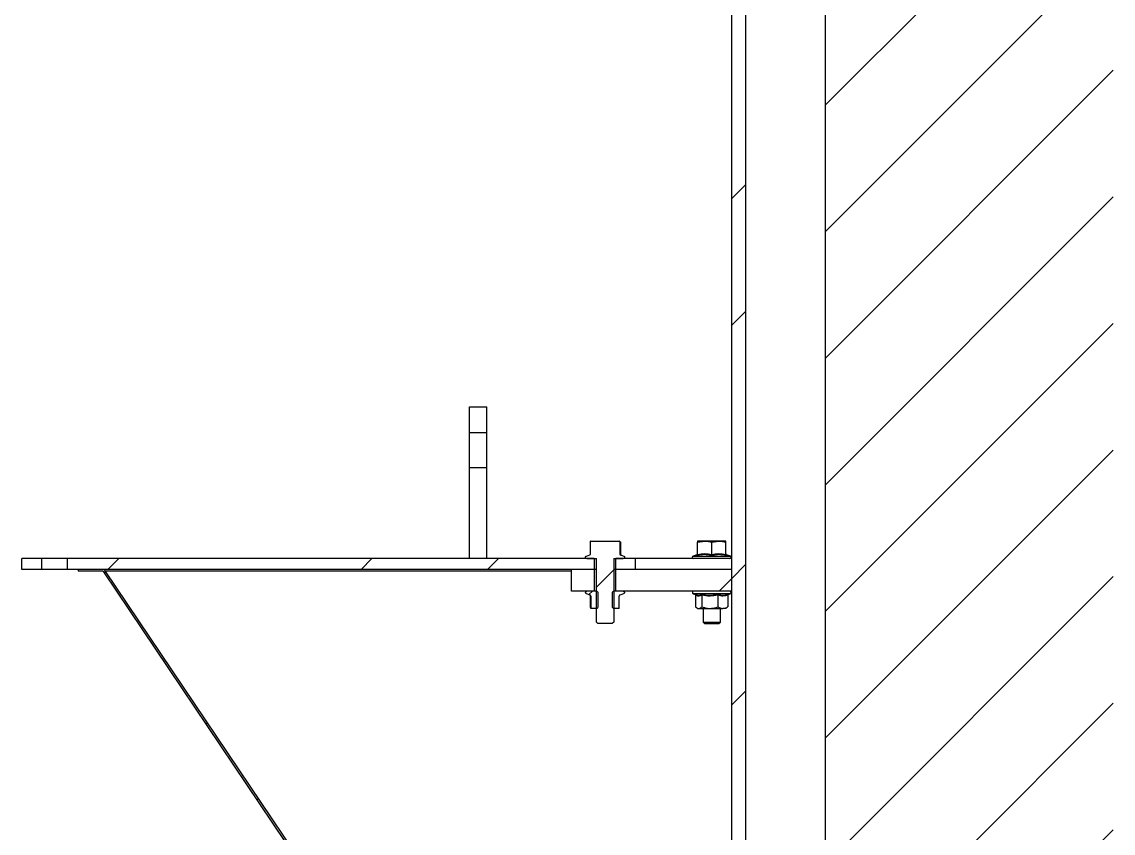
# Paper-space layout 'Sheet12' of a CAD drawing. Header units: millimetres. Extents: x 2 to 418, y -7 to 305.
# Drawn here: x 117.94 to 156.66, y 201.44 to 230.22 of the extents above; entities that cross this region are included whole.
import ezdxf

# ---------------------------------------------------------------- set-up
doc = ezdxf.new("R2010")
doc.units = ezdxf.units.MM

psp = doc.layouts.new('Sheet12')

# ---------------------------------------------------------------- hatches: boundary and pattern name
at = {"linetype": 'Continuous', "lineweight": 18}
h = psp.add_hatch(dxfattribs=at)
h.set_pattern_fill('ANSI32', style=0)
h.paths.add_polyline_path([(143.1291, 275.5665), (143.1291, 197.1819), (143.6291, 197.1819), (143.6291, 275.5665)], flags=0)
h = psp.add_hatch(dxfattribs=at)
h.set_pattern_fill('ANSI31', style=0)
edge = h.paths.add_edge_path(flags=0)
edge.add_line((149.1162, 272.6499), (149.1162, 270.6332))
edge.add_line((149.1162, 270.6332), (146.4509, 270.6332))
edge.add_line((146.4509, 270.6332), (146.4509, 186.0178))
edge.add_line((146.4509, 186.0178), (148.8637, 186.0178))
edge.add_line((148.8637, 186.0178), (148.8637, 104.2686))
edge.add_line((148.8637, 104.2686), (149.1162, 104.2686))
edge.add_line((149.1162, 104.2686), (149.1162, 102.2519))
edge.add_line((149.1162, 102.2519), (149.963, 101.615))
edge.add_ellipse((151.5482, 102.6687), major_axis=(-2.1757, 0), ratio=0.7071068, start_angle=43.22853, end_angle=68.41854)
edge.add_line((150.748, 101.2381), (150.748, 102.5563))
edge.add_ellipse((151.5482, 102.6687), major_axis=(-0.8159, 0), ratio=0.7071068, start_angle=-11.22708, end_angle=11.22708, ccw=False)
edge.add_line((150.748, 102.781), (150.748, 104.2686))
edge.add_line((150.748, 104.2686), (152.3797, 104.2686))
edge.add_line((152.3797, 104.2686), (152.3797, 101.247))
edge.add_ellipse((151.5482, 102.6687), major_axis=(2.1757, 0), ratio=0.7071068, start_angle=292.46855, end_angle=316.77147)
edge.add_line((153.1335, 101.615), (154.0115, 102.2754))
edge.add_line((154.0115, 102.2754), (154.0115, 104.2686))
edge.add_line((154.0115, 104.2686), (154.2483, 104.2686))
edge.add_line((154.2483, 104.2686), (154.2483, 186.0178))
edge.add_line((154.2483, 186.0178), (156.6612, 186.0178))
edge.add_line((156.6612, 186.0178), (156.6612, 270.6332))
edge.add_line((156.6612, 270.6332), (154.0115, 270.6332))
edge.add_line((154.0115, 270.6332), (154.0115, 272.6264))
edge.add_line((154.0115, 272.6264), (153.1335, 273.2868))
edge.add_ellipse((151.5482, 272.2331), major_axis=(2.1757, 0), ratio=0.7071068, start_angle=43.22853, end_angle=67.53145)
edge.add_line((152.3797, 273.6548), (152.3797, 270.6332))
edge.add_line((152.3797, 270.6332), (150.748, 270.6332))
edge.add_line((150.748, 270.6332), (150.748, 272.1208))
edge.add_ellipse((151.5482, 272.2331), major_axis=(-0.8159, 0), ratio=0.7071068, start_angle=-11.22708, end_angle=11.22708, ccw=False)
edge.add_line((150.748, 272.3455), (150.748, 273.6637))
edge.add_ellipse((151.5482, 272.2331), major_axis=(-2.1757, 0), ratio=0.7071068, start_angle=291.58146, end_angle=316.77147)
edge.add_line((149.963, 273.2868), (149.1162, 272.6499))
h = psp.add_hatch(dxfattribs=at)
h.set_pattern_fill('ANSI32', style=0)
h.paths.add_polyline_path([(134.4406, 216.5665), (133.8252, 216.5665), (133.8252, 215.6434), (134.4406, 215.6434)], flags=0)
h = psp.add_hatch(dxfattribs=at)
h.set_pattern_fill('ANSI32', style=0)
h.paths.add_polyline_path([(133.8252, 211.1819), (134.4406, 211.1819), (134.4406, 214.4126), (133.8252, 214.4126)], flags=0)
h = psp.add_hatch(dxfattribs=at)
h.set_pattern_fill('ANSI31', style=0)
edge = h.paths.add_edge_path(flags=0)
edge.add_line((138.9405, 208.9273), (138.9405, 211.1819))
edge.add_line((138.9405, 211.1819), (139.279, 211.1819))
edge.add_spline(control_points=[(139.279, 211.1819), (139.2805, 211.1819), (139.2819, 211.1819), (139.2834, 211.1821), (139.2885, 211.1825), (139.2937, 211.1839), (139.2984, 211.1861), (139.3031, 211.1883), (139.3074, 211.1913), (139.3111, 211.1949), (139.3149, 211.1984), (139.318, 211.2027), (139.3203, 211.2073), (139.3226, 211.212), (139.3242, 211.217), (139.3248, 211.2222), (139.3255, 211.2273), (139.3253, 211.2326), (139.3242, 211.2377), (139.3231, 211.2427), (139.3211, 211.2476), (139.3184, 211.2521), (139.3157, 211.2565), (139.3123, 211.2605), (139.3083, 211.2637), (139.3043, 211.267), (139.2997, 211.2696), (139.2948, 211.2714)], knot_values=[0.0016841, 0.0016841, 0.0016841, 0.0016841, 0.001741, 0.001741, 0.001741, 0.0019445, 0.0019445, 0.0019445, 0.0021479, 0.0021479, 0.0021479, 0.0023513, 0.0023513, 0.0023513, 0.0025548, 0.0025548, 0.0025548, 0.0027582, 0.0027582, 0.0027582, 0.0029617, 0.0029617, 0.0029617, 0.0031651, 0.0031651, 0.0031651, 0.003368, 0.003368, 0.003368, 0.003368], weights=[1, 1, 1, 1, 1, 1, 1, 1, 1, 1, 1, 1, 1, 1, 1, 1, 1, 1, 1, 1, 1, 1, 1, 1, 1, 1, 1, 1], degree=3, periodic=0)
edge.add_spline(control_points=[(139.2948, 211.2714), (139.2563, 211.2854), (139.2179, 211.2994), (139.1794, 211.3134)], knot_values=[0.0256914, 0.0256914, 0.0256914, 0.0256914, 0.0272885, 0.0272885, 0.0272885, 0.0272885], weights=[1, 1, 1, 1], degree=3, periodic=0)
edge.add_spline(control_points=[(139.1794, 211.3134), (139.1764, 211.3145), (139.1735, 211.3159), (139.1709, 211.3176), (139.1672, 211.32), (139.1638, 211.3231), (139.1611, 211.3265), (139.1584, 211.3299), (139.1563, 211.3338), (139.1549, 211.3378), (139.1534, 211.3419), (139.1527, 211.3462), (139.1527, 211.3505)], knot_values=[0, 0, 0, 0, 0.0001231, 0.0001231, 0.0001231, 0.0002965, 0.0002965, 0.0002965, 0.0004652, 0.0004652, 0.0004652, 0.0006342, 0.0006342, 0.0006342, 0.0006342], weights=[1, 1, 1, 1, 1, 1, 1, 1, 1, 1, 1, 1, 1], degree=3, periodic=0)
edge.add_line((139.1527, 211.3505), (139.1527, 211.7935))
edge.add_spline(control_points=[(139.1527, 211.7935), (139.1525, 211.7936), (139.1523, 211.7937), (139.1521, 211.7938), (139.1457, 211.7975), (139.1393, 211.8012), (139.1329, 211.8049)], knot_values=[0.0079633, 0.0079633, 0.0079633, 0.0079633, 0.0079714, 0.0079714, 0.0079714, 0.0082604, 0.0082604, 0.0082604, 0.0082604], weights=[1, 1, 1, 1, 1, 1, 1], degree=3, periodic=0)
edge.add_line((139.1329, 211.8049), (138.133, 211.8049))
edge.add_spline(control_points=[(138.133, 211.8049), (138.1278, 211.8019), (138.1226, 211.7989), (138.1174, 211.7959)], knot_values=[0.0085556, 0.0085556, 0.0085556, 0.0085556, 0.008792, 0.008792, 0.008792, 0.008792], weights=[1, 1, 1, 1], degree=3, periodic=0)
edge.add_line((138.1174, 211.7959), (138.1174, 211.352))
edge.add_spline(control_points=[(138.1174, 211.352), (138.1174, 211.3496), (138.1172, 211.3472), (138.1167, 211.3449), (138.1159, 211.3404), (138.1142, 211.3361), (138.1119, 211.3322), (138.1095, 211.3283), (138.1064, 211.3247), (138.1028, 211.3218), (138.0992, 211.3189), (138.0951, 211.3165), (138.0908, 211.315)], knot_values=[0, 0, 0, 0, 0.0000926, 0.0000926, 0.0000926, 0.0002706, 0.0002706, 0.0002706, 0.0004525, 0.0004525, 0.0004525, 0.0006341, 0.0006341, 0.0006341, 0.0006341], weights=[1, 1, 1, 1, 1, 1, 1, 1, 1, 1, 1, 1, 1], degree=3, periodic=0)
edge.add_spline(control_points=[(138.0908, 211.315), (138.0509, 211.3004), (138.0109, 211.2859), (137.971, 211.2714)], knot_values=[0.0425898, 0.0425898, 0.0425898, 0.0425898, 0.044305, 0.044305, 0.044305, 0.044305], weights=[1, 1, 1, 1], degree=3, periodic=0)
edge.add_spline(control_points=[(137.971, 211.2714), (137.9683, 211.2704), (137.9657, 211.2691), (137.9632, 211.2677), (137.9588, 211.265), (137.9547, 211.2616), (137.9514, 211.2576), (137.9481, 211.2536), (137.9454, 211.2491), (137.9436, 211.2442), (137.9418, 211.2394), (137.9408, 211.2342), (137.9407, 211.229), (137.9406, 211.2238), (137.9413, 211.2186), (137.9429, 211.2137), (137.9446, 211.2088), (137.947, 211.2041), (137.9502, 211.2), (137.9533, 211.1959), (137.9572, 211.1922), (137.9615, 211.1894), (137.9658, 211.1866), (137.9707, 211.1845), (137.9757, 211.1832), (137.9793, 211.1823), (137.9831, 211.1819), (137.9868, 211.1819)], knot_values=[0.0000006, 0.0000006, 0.0000006, 0.0000006, 0.0001133, 0.0001133, 0.0001133, 0.0003168, 0.0003168, 0.0003168, 0.0005202, 0.0005202, 0.0005202, 0.0007236, 0.0007236, 0.0007236, 0.0009271, 0.0009271, 0.0009271, 0.0011306, 0.0011306, 0.0011306, 0.001334, 0.001334, 0.001334, 0.0015375, 0.0015375, 0.0015375, 0.0016841, 0.0016841, 0.0016841, 0.0016841], weights=[1, 1, 1, 1, 1, 1, 1, 1, 1, 1, 1, 1, 1, 1, 1, 1, 1, 1, 1, 1, 1, 1, 1, 1, 1, 1, 1, 1], degree=3, periodic=0)
edge.add_line((137.9868, 211.1819), (138.3253, 211.1819))
edge.add_line((138.3253, 211.1819), (138.3253, 208.9273))
edge.add_spline(control_points=[(138.3253, 208.9273), (138.343, 208.9096), (138.3608, 208.8919), (138.3785, 208.8742)], knot_values=[0.0096187, 0.0096187, 0.0096187, 0.0096187, 0.0105954, 0.0105954, 0.0105954, 0.0105954], weights=[1, 1, 1, 1], degree=3, periodic=0)
edge.add_line((138.3785, 208.8742), (138.8874, 208.8742))
edge.add_spline(control_points=[(138.8874, 208.8742), (138.9051, 208.8919), (138.9228, 208.9096), (138.9405, 208.9273)], knot_values=[0.0197941, 0.0197941, 0.0197941, 0.0197941, 0.0207628, 0.0207628, 0.0207628, 0.0207628], weights=[1, 1, 1, 1], degree=3, periodic=0)
h = psp.add_hatch(dxfattribs=at)
h.set_pattern_fill('ANSI32', angle=3e-322, style=0)
h.paths.add_polyline_path([(117.9406, 211.1819), (117.9406, 210.7972), (118.633, 210.7972), (118.633, 211.1819)], flags=0)
h = psp.add_hatch(dxfattribs=at)
h.set_pattern_fill('ANSI32', angle=3e-322, style=0)
h.paths.add_polyline_path([(119.5559, 211.1819), (119.5559, 210.7972), (138.2484, 210.7972), (138.2484, 211.1819)], flags=0)
h = psp.add_hatch(dxfattribs=at)
h.set_pattern_fill('ANSI32', angle=3e-322, style=0)
h.paths.add_polyline_path([(139.0175, 210.7972), (139.7099, 210.7972), (139.7099, 211.1819), (139.0175, 211.1819)], flags=0)
h = psp.add_hatch(dxfattribs=at)
h.set_pattern_fill('ANSI32', style=0)
edge = h.paths.add_edge_path(flags=0)
edge.add_spline(control_points=[(143.1291, 177.7203), (138.0903, 185.2058), (133.0516, 192.6912), (128.0128, 200.1766), (125.642, 203.6987), (123.2711, 207.2208), (120.9003, 210.7429)], knot_values=[1.5646925, 1.5646925, 1.5646925, 1.5646925, 1.9170998, 1.9170998, 1.9170998, 2.0829161, 2.0829161, 2.0829161, 2.0829161], weights=[1, 1, 1, 1, 1, 1, 1], degree=3, periodic=0)
edge.add_spline(control_points=[(120.9003, 210.7429), (120.8932, 210.7534), (120.8843, 210.763), (120.8744, 210.7708), (120.8636, 210.7794), (120.8511, 210.7861), (120.8381, 210.7906), (120.8253, 210.795), (120.8117, 210.7972), (120.7982, 210.7972)], knot_values=[0.0000419, 0.0000419, 0.0000419, 0.0000419, 0.0005372, 0.0005372, 0.0005372, 0.0010745, 0.0010745, 0.0010745, 0.0016003, 0.0016003, 0.0016003, 0.0016003], weights=[1, 1, 1, 1, 1, 1, 1, 1, 1, 1], degree=3, periodic=0)
edge.add_line((120.7982, 210.7972), (119.9406, 210.7972))
edge.add_line((119.9406, 210.7972), (119.9406, 210.7357))
edge.add_line((119.9406, 210.7357), (120.7982, 210.7357))
edge.add_spline(control_points=[(120.7982, 210.7357), (120.8049, 210.7357), (120.8118, 210.7346), (120.8181, 210.7324), (120.8247, 210.7301), (120.8309, 210.7268), (120.8363, 210.7225), (120.8413, 210.7186), (120.8457, 210.7138), (120.8492, 210.7085)], knot_values=[0.0008009, 0.0008009, 0.0008009, 0.0008009, 0.0010642, 0.0010642, 0.0010642, 0.0013332, 0.0013332, 0.0013332, 0.001581, 0.001581, 0.001581, 0.001581], weights=[1, 1, 1, 1, 1, 1, 1, 1, 1, 1], degree=3, periodic=0)
edge.add_spline(control_points=[(120.8492, 210.7085), (123.3104, 207.0522), (125.7716, 203.3959), (128.2328, 199.7397), (133.1812, 192.3884), (138.1296, 185.0372), (143.078, 177.686)], knot_values=[0.6556282, 0.6556282, 0.6556282, 0.6556282, 0.82752, 0.82752, 0.82752, 1.1731213, 1.1731213, 1.1731213, 1.1731213], weights=[1, 1, 1, 1, 1, 1, 1], degree=3, periodic=0)
edge.add_spline(control_points=[(143.078, 177.686), (143.0951, 177.6974), (143.1121, 177.7089), (143.1291, 177.7203)], knot_values=[0.1594295, 0.1594295, 0.1594295, 0.1594295, 0.1602295, 0.1602295, 0.1602295, 0.1602295], weights=[1, 1, 1, 1], degree=3, periodic=0)
h = psp.add_hatch(dxfattribs=at)
h.set_pattern_fill('ANSI32', angle=3e-322, style=0)
h.paths.add_polyline_path([(137.4406, 210.7972), (137.4406, 210.028), (138.2484, 210.028), (138.2484, 210.7972)], flags=0)
h = psp.add_hatch(dxfattribs=at)
h.set_pattern_fill('ANSI32', angle=3e-322, style=0)
h.paths.add_polyline_path([(139.0175, 210.028), (143.1291, 210.028), (143.1291, 210.7972), (139.0175, 210.7972)], flags=0)
h = psp.add_hatch(dxfattribs=at)
h.set_pattern_fill('ANSI31', style=0)
edge = h.paths.add_edge_path(flags=0)
edge.add_spline(control_points=[(138.1029, 209.8894), (138.1054, 209.8885), (138.1079, 209.8873), (138.1102, 209.8859), (138.1137, 209.8837), (138.1169, 209.8808), (138.1195, 209.8776), (138.122, 209.8743), (138.1241, 209.8706), (138.1255, 209.8667), (138.1268, 209.8628), (138.1276, 209.8586), (138.1276, 209.8545)], knot_values=[0, 0, 0, 0, 0.0001048, 0.0001048, 0.0001048, 0.0002685, 0.0002685, 0.0002685, 0.000431, 0.000431, 0.000431, 0.0005936, 0.0005936, 0.0005936, 0.0005936], weights=[1, 1, 1, 1, 1, 1, 1, 1, 1, 1, 1, 1, 1], degree=3, periodic=0)
edge.add_line((138.1276, 209.8545), (138.1276, 209.4169))
edge.add_spline(control_points=[(138.1276, 209.4169), (138.1294, 209.4155), (138.1312, 209.4141), (138.133, 209.4126)], knot_values=[0.0011951, 0.0011951, 0.0011951, 0.0011951, 0.0012854, 0.0012854, 0.0012854, 0.0012854], weights=[1, 1, 1, 1], degree=3, periodic=0)
edge.add_line((138.133, 209.4126), (138.3253, 209.4126))
edge.add_spline(control_points=[(138.3253, 209.4126), (138.3407, 209.4234), (138.3561, 209.4342), (138.3715, 209.4449)], knot_values=[0.0093261, 0.0093261, 0.0093261, 0.0093261, 0.0100587, 0.0100587, 0.0100587, 0.0100587], weights=[1, 1, 1, 1], degree=3, periodic=0)
edge.add_line((138.3715, 209.4449), (138.3715, 209.9937))
edge.add_spline(control_points=[(138.3715, 209.9937), (138.3637, 209.9992), (138.3558, 210.0047), (138.348, 210.0102), (138.3405, 210.0155), (138.3329, 210.0208), (138.3253, 210.0261)], knot_values=[0.0184, 0.0184, 0.0184, 0.0184, 0.0187735, 0.0187735, 0.0187735, 0.019134, 0.019134, 0.019134, 0.019134], weights=[1, 1, 1, 1, 1, 1, 1], degree=3, periodic=0)
edge.add_line((138.3253, 210.0261), (138.3253, 210.028))
edge.add_line((138.3253, 210.028), (137.9921, 210.028))
edge.add_spline(control_points=[(137.9921, 210.028), (137.9906, 210.028), (137.9891, 210.0279), (137.9876, 210.0278), (137.9823, 210.0273), (137.977, 210.0259), (137.9722, 210.0236), (137.9673, 210.0214), (137.9628, 210.0183), (137.959, 210.0146), (137.9552, 210.0109), (137.9519, 210.0065), (137.9495, 210.0017), (137.9472, 209.997), (137.9456, 209.9917), (137.9449, 209.9864), (137.9442, 209.9812), (137.9444, 209.9757), (137.9456, 209.9705), (137.9467, 209.9653), (137.9487, 209.9602), (137.9515, 209.9556), (137.9543, 209.9511), (137.9579, 209.947), (137.962, 209.9436), (137.9661, 209.9402), (137.9708, 209.9375), (137.9758, 209.9357)], knot_values=[0.0017365, 0.0017365, 0.0017365, 0.0017365, 0.0017951, 0.0017951, 0.0017951, 0.0020049, 0.0020049, 0.0020049, 0.0022147, 0.0022147, 0.0022147, 0.0024244, 0.0024244, 0.0024244, 0.0026342, 0.0026342, 0.0026342, 0.0028439, 0.0028439, 0.0028439, 0.0030537, 0.0030537, 0.0030537, 0.0032635, 0.0032635, 0.0032635, 0.0034727, 0.0034727, 0.0034727, 0.0034727], weights=[1, 1, 1, 1, 1, 1, 1, 1, 1, 1, 1, 1, 1, 1, 1, 1, 1, 1, 1, 1, 1, 1, 1, 1, 1, 1, 1, 1], degree=3, periodic=0)
edge.add_spline(control_points=[(137.9758, 209.9357), (138.0182, 209.9203), (138.0606, 209.9049), (138.1029, 209.8894)], knot_values=[0.0174082, 0.0174082, 0.0174082, 0.0174082, 0.0191664, 0.0191664, 0.0191664, 0.0191664], weights=[1, 1, 1, 1], degree=3, periodic=0)
h = psp.add_hatch(dxfattribs=at)
h.set_pattern_fill('ANSI31', style=0)
edge = h.paths.add_edge_path(flags=0)
edge.add_spline(control_points=[(139.1362, 209.8538), (139.1362, 209.8563), (139.1365, 209.8588), (139.137, 209.8613), (139.1379, 209.8654), (139.1394, 209.8694), (139.1416, 209.8729), (139.1438, 209.8765), (139.1466, 209.8798), (139.1499, 209.8824), (139.1531, 209.8851), (139.1569, 209.8872), (139.1608, 209.8887)], knot_values=[0, 0, 0, 0, 0.0000977, 0.0000977, 0.0000977, 0.0002623, 0.0002623, 0.0002623, 0.0004277, 0.0004277, 0.0004277, 0.000593, 0.000593, 0.000593, 0.000593], weights=[1, 1, 1, 1, 1, 1, 1, 1, 1, 1, 1, 1, 1], degree=3, periodic=0)
edge.add_spline(control_points=[(139.1608, 209.8887), (139.2039, 209.9044), (139.247, 209.92), (139.29, 209.9357)], knot_values=[0.0340355, 0.0340355, 0.0340355, 0.0340355, 0.0358863, 0.0358863, 0.0358863, 0.0358863], weights=[1, 1, 1, 1], degree=3, periodic=0)
edge.add_spline(control_points=[(139.29, 209.9357), (139.2928, 209.9367), (139.2955, 209.938), (139.2981, 209.9395), (139.3027, 209.9423), (139.3069, 209.9458), (139.3103, 209.9499), (139.3137, 209.954), (139.3164, 209.9587), (139.3183, 209.9637), (139.3202, 209.9687), (139.3212, 209.9741), (139.3213, 209.9794), (139.3215, 209.9847), (139.3206, 209.9901), (139.319, 209.9952), (139.3173, 210.0003), (139.3148, 210.0051), (139.3115, 210.0093), (139.3083, 210.0136), (139.3043, 210.0173), (139.2998, 210.0202), (139.2954, 210.0231), (139.2904, 210.0253), (139.2852, 210.0266), (139.2815, 210.0275), (139.2776, 210.028), (139.2738, 210.028)], knot_values=[0.0000006, 0.0000006, 0.0000006, 0.0000006, 0.0001168, 0.0001168, 0.0001168, 0.0003266, 0.0003266, 0.0003266, 0.0005363, 0.0005363, 0.0005363, 0.0007461, 0.0007461, 0.0007461, 0.0009559, 0.0009559, 0.0009559, 0.0011657, 0.0011657, 0.0011657, 0.0013755, 0.0013755, 0.0013755, 0.0015853, 0.0015853, 0.0015853, 0.0017364, 0.0017364, 0.0017364, 0.0017364], weights=[1, 1, 1, 1, 1, 1, 1, 1, 1, 1, 1, 1, 1, 1, 1, 1, 1, 1, 1, 1, 1, 1, 1, 1, 1, 1, 1, 1], degree=3, periodic=0)
edge.add_line((139.2738, 210.028), (138.9405, 210.028))
edge.add_line((138.9405, 210.028), (138.9405, 210.0261))
edge.add_spline(control_points=[(138.9405, 210.0261), (138.9251, 210.0153), (138.9097, 210.0045), (138.8944, 209.9937)], knot_values=[0.0094286, 0.0094286, 0.0094286, 0.0094286, 0.0101613, 0.0101613, 0.0101613, 0.0101613], weights=[1, 1, 1, 1], degree=3, periodic=0)
edge.add_line((138.8944, 209.9937), (138.8944, 209.4449))
edge.add_spline(control_points=[(138.8944, 209.4449), (138.9022, 209.4395), (138.91, 209.434), (138.9178, 209.4285), (138.9254, 209.4232), (138.933, 209.4179), (138.9405, 209.4126)], knot_values=[0.0182983, 0.0182983, 0.0182983, 0.0182983, 0.0186713, 0.0186713, 0.0186713, 0.0190324, 0.0190324, 0.0190324, 0.0190324], weights=[1, 1, 1, 1, 1, 1, 1], degree=3, periodic=0)
edge.add_line((138.9405, 209.4126), (139.1329, 209.4126))
edge.add_spline(control_points=[(139.1329, 209.4126), (139.134, 209.4135), (139.1351, 209.4144), (139.1362, 209.4153)], knot_values=[0.0000003, 0.0000003, 0.0000003, 0.0000003, 0.0000563, 0.0000563, 0.0000563, 0.0000563], weights=[1, 1, 1, 1], degree=3, periodic=0)
edge.add_line((139.1362, 209.4153), (139.1362, 209.8538))

# ---------------------------------------------------------------- linework, layer by layer
at = {"color": 7, "linetype": 'Continuous', "lineweight": 25}
for p, q in [((143.1291, 197.1819), (143.1291, 275.5665)), ((143.6291, 197.1819), (143.6291, 275.5665)), ((146.4509, 186.0178), (146.4509, 270.6332)), ((133.8252, 216.5665), (134.4406, 216.5665)), ((133.8252, 215.6434), (133.8252, 216.5665)), ((134.4406, 215.6434), (134.4406, 216.5665)), ((134.4406, 215.6434), (133.8252, 215.6434)), ((133.8252, 214.4126), (133.8252, 215.6434)), ((134.4406, 214.4126), (134.4406, 215.6434)), ((133.8252, 211.1819), (133.8252, 214.4126)), ((133.8252, 214.4126), (134.4406, 214.4126)), ((134.4406, 211.1819), (134.4406, 214.4126)), ((138.133, 211.8049), (138.1174, 211.7959)), ((138.133, 211.8049), (139.1329, 211.8049)), ((139.1527, 211.7935), (139.1329, 211.8049)), ((141.918, 211.7603), (142.168, 211.8049)), ((142.168, 211.8049), (141.918, 211.8049)), ((142.668, 211.8049), (142.168, 211.8049)), ((142.418, 211.7603), (142.668, 211.8049)), ((142.918, 211.8049), (142.668, 211.8049)), ((138.1174, 211.352), (138.1174, 211.7959)), ((139.1527, 211.7935), (139.1527, 211.3505)), ((139.1527, 211.7935), (139.1906, 211.7603)), ((139.1906, 211.3309), (139.1906, 211.7603)), ((141.918, 211.3309), (141.918, 211.7603)), ((142.418, 211.3309), (142.418, 211.7603)), ((142.918, 211.3309), (142.918, 211.7603)), ((118.633, 211.1819), (117.9406, 211.1819)), ((117.9406, 210.7972), (117.9406, 211.1819)), ((118.633, 211.1819), (118.633, 210.7972)), ((119.5559, 211.1819), (118.633, 211.1819)), ((119.5559, 210.7972), (119.5559, 211.1819)), ((138.2484, 211.1819), (119.5559, 211.1819)), ((134.4406, 211.1819), (133.8252, 211.1819)), ((137.971, 211.2714), (138.0908, 211.315)), ((137.9868, 211.1819), (138.3253, 211.1819)), ((138.2484, 211.1819), (138.2484, 210.7972)), ((138.3253, 208.9273), (138.3253, 211.1819)), ((138.9405, 211.1819), (139.279, 211.1819)), ((138.9405, 211.1819), (138.9405, 208.9273)), ((139.0175, 210.7972), (139.0175, 211.1819)), ((139.7099, 211.1819), (139.0175, 211.1819)), ((139.1527, 211.3505), (139.1906, 211.3309)), ((139.1794, 211.3134), (139.2948, 211.2714)), ((139.7099, 210.7972), (139.7099, 211.1819)), ((143.1291, 211.1819), (139.7099, 211.1819)), ((141.8903, 211.3202), (141.7561, 211.2714)), ((142.9437, 211.3148), (142.9436, 211.316)), ((143.08, 211.2714), (142.9457, 211.3202)), ((118.633, 210.7972), (117.9406, 210.7972)), ((119.5559, 210.7972), (118.633, 210.7972)), ((138.2484, 210.7972), (119.5559, 210.7972)), ((119.9406, 210.7972), (119.9406, 210.7357)), ((120.7982, 210.7972), (119.9406, 210.7972)), ((120.7982, 210.7357), (119.9406, 210.7357)), ((137.4406, 210.028), (137.4406, 210.7972)), ((138.2484, 210.7972), (137.4406, 210.7972)), ((138.3253, 210.7972), (138.2484, 210.7972)), ((138.2484, 210.7972), (138.2484, 210.028)), ((139.0175, 210.7972), (138.9405, 210.7972)), ((139.7099, 210.7972), (139.0175, 210.7972)), ((139.0175, 210.028), (139.0175, 210.7972)), ((143.1291, 210.7972), (139.0175, 210.7972)), ((143.1291, 210.028), (143.1291, 210.7972)), ((138.2484, 210.028), (137.4406, 210.028)), ((138.1029, 209.8894), (137.9758, 209.9357)), ((138.3253, 210.028), (137.9921, 210.028)), ((138.1276, 209.8545), (138.0994, 209.8791)), ((138.0994, 209.8791), (138.0994, 209.4742)), ((138.3253, 210.0261), (138.3253, 210.028)), ((138.3715, 209.9937), (138.3715, 209.4449)), ((138.9405, 210.0261), (138.8944, 209.9937)), ((138.8944, 209.4449), (138.8944, 209.9937)), ((138.9405, 210.028), (138.9405, 210.0261)), ((139.2738, 210.028), (138.9405, 210.028)), ((143.1291, 210.028), (139.0175, 210.028)), ((139.29, 209.9357), (139.1608, 209.8887)), ((141.7609, 209.9357), (141.8489, 209.9037)), ((141.8456, 209.8791), (141.8456, 209.4742)), ((142.0667, 209.8791), (142.0667, 209.4742)), ((142.6392, 209.8791), (142.6392, 209.4742)), ((142.9905, 209.8791), (142.9905, 209.4742)), ((143.009, 209.9116), (143.0752, 209.9357)), ((138.1276, 209.8545), (138.1276, 209.4169)), ((139.1362, 209.4153), (139.1362, 209.8538)), ((138.0994, 209.4742), (138.1276, 209.4169)), ((138.1276, 209.4169), (138.133, 209.4126)), ((138.3253, 209.4126), (138.133, 209.4126)), ((138.3253, 209.4126), (138.3715, 209.4449)), ((139.1329, 209.4126), (138.9405, 209.4126)), ((139.1329, 209.4126), (139.1362, 209.4153)), ((141.8767, 209.4455), (141.918, 209.4126)), ((141.918, 209.4126), (141.9561, 209.4126)), ((141.9561, 209.4126), (142.3529, 209.4126)), ((142.1103, 209.4126), (142.1103, 208.9273)), ((142.3529, 209.4126), (142.8148, 209.4126)), ((142.7257, 208.9273), (142.7257, 209.4126)), ((142.918, 209.4126), (142.8148, 209.4126)), ((142.918, 209.4126), (142.9593, 209.4455)), ((138.3785, 208.8742), (138.3253, 208.9273)), ((138.8874, 208.8742), (138.3785, 208.8742)), ((138.9405, 208.9273), (138.8874, 208.8742)), ((142.1103, 208.9273), (142.1634, 208.8742)), ((142.1103, 208.9273), (142.7257, 208.9273)), ((142.1634, 208.8742), (142.6726, 208.8742)), ((142.6726, 208.8742), (142.7257, 208.9273))]:
    psp.add_line(p, q, dxfattribs=at)
at = {"color": 8, "linetype": 'Continuous', "lineweight": 25}
for p, q in [((141.7561, 211.2714), (143.08, 211.2714)), ((120.9003, 210.7429), (137.4406, 210.7429)), ((143.0752, 209.9357), (141.7609, 209.9357))]:
    psp.add_line(p, q, dxfattribs=at)
at = {"color": 7, "linetype": 'Continuous', "lineweight": 25, "flags": 128}
for points in [[(143.078, 177.686), (128.2328, 199.7397), (120.8492, 210.7085)], [(143.1291, 177.7203), (128.0128, 200.1766), (120.9003, 210.7429)], [(138.3715, 209.9937), (138.348, 210.0102), (138.3253, 210.0261)], [(138.8944, 209.4449), (138.9178, 209.4285), (138.9405, 209.4126)]]:
    psp.add_lwpolyline(points, dxfattribs=at)
at = {"color": 7, "linetype": 'Continuous', "lineweight": 25}
for centre, radius, start, end in [((141.7719, 211.228), 0.0462, 110, 270), ((141.8796, 211.3571), 0.0385, 286.99776, 353.34078), ((142.9565, 211.3571), 0.0385, 186.63107, 253.72981), ((143.0642, 211.228), 0.0462, 270, 70), ((141.7771, 209.9804), 0.0476, 90, 250), ((143.0589, 209.9804), 0.0476, 290, 90)]:
    psp.add_arc(centre, radius, start, end, dxfattribs=at)
for points, knots in [([(141.918, 211.8049), (141.918, 211.7995), (141.918, 211.7925), (141.918, 211.7662), (141.918, 211.7603)], [0, 0, 0, 0, 0.77628672, 1, 1, 1, 1]), ([(142.168, 211.8049), (142.1739, 211.8049), (142.2584, 211.8043), (142.3411, 211.7815), (142.418, 211.7603)], [0, 0, 0, 0, 0.07021477, 1, 1, 1, 1]), ([(142.668, 211.8049), (142.6739, 211.8049), (142.7584, 211.8043), (142.8411, 211.7815), (142.918, 211.7603)], [0, 0, 0, 0, 0.0702148, 1, 1, 1, 1]), ([(142.918, 211.7603), (142.918, 211.7662), (142.918, 211.7925), (142.918, 211.7995), (142.918, 211.8049)], [0, 0, 0, 0, 0.2237133, 1, 1, 1, 1]), ([(137.9868, 211.1819), (137.9831, 211.1821), (137.9742, 211.1828), (137.961, 211.1887), (137.9495, 211.1994), (137.9421, 211.2134), (137.9398, 211.229), (137.9428, 211.2445), (137.9507, 211.2581), (137.961, 211.2671), (137.9684, 211.2702), (137.971, 211.2714)], [0, 0, 0, 0, 0.0871068, 0.2078809, 0.3286504, 0.4494121, 0.5701665, 0.6909165, 0.8116667, 0.9324215, 1, 1, 1, 1]), ([(138.0908, 211.315), (138.095, 211.317), (138.1034, 211.321), (138.1124, 211.3318), (138.1169, 211.3427), (138.1172, 211.3496), (138.1174, 211.352)], [0, 0, 0, 0, 0.2861012, 0.5724075, 0.8525912, 1, 1, 1, 1]), ([(139.1527, 211.3505), (139.1531, 211.3462), (139.154, 211.3376), (139.1607, 211.326), (139.1695, 211.3177), (139.1765, 211.3147), (139.1794, 211.3134)], [0, 0, 0, 0, 0.2660145, 0.5317391, 0.8049202, 1, 1, 1, 1]), ([(139.1906, 211.3309), (139.1911, 211.3267), (139.1921, 211.3183), (139.1962, 211.3097), (139.1997, 211.3063), (139.2002, 211.3058)], [0, 0, 0, 0, 0.4627767, 0.9236542, 1, 1, 1, 1]), ([(139.2948, 211.2714), (139.2995, 211.2691), (139.3089, 211.2646), (139.3192, 211.2525), (139.325, 211.2379), (139.3257, 211.2221), (139.3211, 211.207), (139.3118, 211.1942), (139.2987, 211.1853), (139.2871, 211.1821), (139.2805, 211.1819), (139.279, 211.1819)], [0, 0, 0, 0, 0.12045106, 0.24124848, 0.36204013, 0.48282509, 0.60360702, 0.72439059, 0.84517993, 0.96597712, 1, 1, 1, 1]), ([(141.8909, 211.2908), (141.891, 211.2908), (141.8949, 211.2925), (141.9023, 211.297), (141.9109, 211.3065), (141.9168, 211.3181), (141.9176, 211.3266), (141.918, 211.3309)], [0, 0, 0, 0, 0.0067129, 0.2676791, 0.5286892, 0.7638601, 1, 1, 1, 1]), ([(142.418, 211.2908), (142.3963, 211.2952), (142.2871, 211.3173), (142.1093, 211.33), (141.9558, 211.3024), (141.8909, 211.2908)], [0, 0, 0, 0, 0.1257521, 0.6310579, 1, 1, 1, 1]), ([(141.918, 211.3309), (142, 211.3439), (142.1667, 211.3704), (142.3334, 211.3442), (142.418, 211.3309)], [0, 0, 0, 0, 0.4922071, 1, 1, 1, 1]), ([(142.418, 211.3309), (142.5, 211.3439), (142.6667, 211.3704), (142.8334, 211.3442), (142.918, 211.3309)], [0, 0, 0, 0, 0.4922071, 1, 1, 1, 1]), ([(142.418, 211.2908), (142.418, 211.2908), (142.418, 211.2925), (142.418, 211.297), (142.418, 211.3065), (142.418, 211.3181), (142.418, 211.3266), (142.418, 211.3309)], [0, 0, 0, 0, 0.0067129, 0.2676791, 0.5286892, 0.7638601, 1, 1, 1, 1]), ([(142.9451, 211.2908), (142.9231, 211.2952), (142.8128, 211.3173), (142.6341, 211.33), (142.4821, 211.3024), (142.418, 211.2908)], [0, 0, 0, 0, 0.1257521, 0.6310579, 1, 1, 1, 1]), ([(142.918, 211.3309), (142.9184, 211.3266), (142.9192, 211.3181), (142.9251, 211.3065), (142.9337, 211.297), (142.9411, 211.2925), (142.945, 211.2908), (142.9451, 211.2908)], [0, 0, 0, 0, 0.2361399, 0.4713108, 0.7323209, 0.9932871, 1, 1, 1, 1]), ([(120.9003, 210.7429), (120.8922, 210.7528), (120.8754, 210.7734), (120.839, 210.7932), (120.8117, 210.7959), (120.7982, 210.7972)], [0, 0, 0, 0, 0.3178568, 0.6625979, 1, 1, 1, 1]), ([(120.8492, 210.7085), (120.8452, 210.7135), (120.8368, 210.7238), (120.8186, 210.7337), (120.8049, 210.735), (120.7982, 210.7357)], [0, 0, 0, 0, 0.3177067, 0.6624478, 1, 1, 1, 1]), ([(137.9758, 209.9357), (137.971, 209.938), (137.9613, 209.9427), (137.9507, 209.9552), (137.9447, 209.9703), (137.944, 209.9866), (137.9487, 210.0021), (137.9584, 210.0153), (137.9718, 210.0244), (137.9838, 210.0278), (137.9906, 210.028), (137.9921, 210.028)], [0, 0, 0, 0, 0.1204616, 0.241259, 0.3620507, 0.4828355, 0.6036174, 0.7244008, 0.8451901, 0.9659874, 1, 1, 1, 1]), ([(138.1276, 209.8545), (138.1271, 209.8586), (138.1263, 209.867), (138.1199, 209.878), (138.1117, 209.8856), (138.1054, 209.8884), (138.1029, 209.8894)], [0, 0, 0, 0, 0.273486, 0.54689426, 0.82226602, 1, 1, 1, 1]), ([(139.1608, 209.8887), (139.157, 209.8868), (139.1493, 209.8832), (139.1411, 209.8733), (139.1368, 209.863), (139.1364, 209.8563), (139.1362, 209.8538)], [0, 0, 0, 0, 0.2784249, 0.5569001, 0.8339491, 1, 1, 1, 1]), ([(139.2738, 210.028), (139.2776, 210.0277), (139.2868, 210.0271), (139.3003, 210.0209), (139.3123, 210.0099), (139.3199, 209.9955), (139.3222, 209.9794), (139.3192, 209.9634), (139.311, 209.9494), (139.3004, 209.9402), (139.2928, 209.9369), (139.29, 209.9357)], [0, 0, 0, 0, 0.0871172, 0.2078916, 0.3286611, 0.4494229, 0.5701772, 0.6909271, 0.8116771, 0.9324319, 1, 1, 1, 1]), ([(141.827, 209.9116), (141.8273, 209.9115), (141.8316, 209.9092), (141.8376, 209.9023), (141.8443, 209.8914), (141.8451, 209.8832), (141.8456, 209.8791)], [0, 0, 0, 0, 0.0276571, 0.3742195, 0.6864663, 1, 1, 1, 1]), ([(142.0667, 209.8791), (142.0304, 209.866), (141.9567, 209.8394), (141.883, 209.8657), (141.8456, 209.8791)], [0, 0, 0, 0, 0.4921704, 1, 1, 1, 1]), ([(141.8493, 209.9047), (141.886, 209.8949), (141.9539, 209.8769), (142.0187, 209.9048), (142.0485, 209.9176)], [0, 0, 0, 0, 0.5416872, 1, 1, 1, 1]), ([(142.0485, 209.9176), (142.0725, 209.9133), (142.1932, 209.8921), (142.3968, 209.878), (142.5722, 209.9054), (142.6507, 209.9176)], [0, 0, 0, 0, 0.1209642, 0.6068258, 1, 1, 1, 1]), ([(142.0485, 209.9176), (142.0485, 209.9175), (142.0512, 209.916), (142.0561, 209.9116), (142.0619, 209.9025), (142.0659, 209.8913), (142.0665, 209.8832), (142.0667, 209.8791)], [0, 0, 0, 0, 0.0068529, 0.2675854, 0.5286326, 0.7638316, 1, 1, 1, 1]), ([(142.6392, 209.8791), (142.5453, 209.866), (142.3545, 209.8394), (142.1636, 209.8657), (142.0667, 209.8791)], [0, 0, 0, 0, 0.4921704, 1, 1, 1, 1]), ([(142.6507, 209.9176), (142.6506, 209.9175), (142.649, 209.916), (142.6458, 209.9116), (142.6422, 209.9025), (142.6397, 209.8913), (142.6393, 209.8832), (142.6392, 209.8791)], [0, 0, 0, 0, 0.00685286, 0.26758542, 0.5286326, 0.76383157, 1, 1, 1, 1]), ([(142.9905, 209.8791), (142.9328, 209.866), (142.8158, 209.8394), (142.6986, 209.8657), (142.6392, 209.8791)], [0, 0, 0, 0, 0.4921704, 1, 1, 1, 1]), ([(142.6507, 209.9176), (142.6652, 209.9133), (142.7384, 209.8921), (142.8624, 209.878), (142.9714, 209.9054), (143.0202, 209.9176)], [0, 0, 0, 0, 0.1209642, 0.6068258, 1, 1, 1, 1]), ([(142.9905, 209.8791), (142.9909, 209.8832), (142.9918, 209.8913), (142.9983, 209.9025), (143.0077, 209.9116), (143.0158, 209.916), (143.0201, 209.9175), (143.0202, 209.9176)], [0, 0, 0, 0, 0.2361684, 0.4713674, 0.7324146, 0.9931471, 1, 1, 1, 1]), ([(141.8456, 209.4742), (141.8549, 209.4648), (141.8903, 209.4293), (141.9282, 209.4197), (141.9561, 209.4126)], [0, 0, 0, 0, 0.2638982, 1, 1, 1, 1]), ([(141.9561, 209.4126), (141.961, 209.4129), (141.996, 209.4146), (142.0335, 209.4402), (142.0642, 209.4716), (142.0667, 209.4742)], [0, 0, 0, 0, 0.127944, 0.9273558, 1, 1, 1, 1]), ([(142.0667, 209.4742), (142.1068, 209.4595), (142.188, 209.4298), (142.2858, 209.4139), (142.3412, 209.4128), (142.3529, 209.4126)], [0, 0, 0, 0, 0.4347938, 0.8798477, 1, 1, 1, 1]), ([(142.3529, 209.4126), (142.4284, 209.4203), (142.5266, 209.4303), (142.618, 209.4659), (142.6392, 209.4742)], [0, 0, 0, 0, 0.7690072, 1, 1, 1, 1]), ([(142.6392, 209.4742), (142.6638, 209.4595), (142.7136, 209.4298), (142.7736, 209.4139), (142.8076, 209.4128), (142.8148, 209.4126)], [0, 0, 0, 0, 0.43479385, 0.87984767, 1, 1, 1, 1]), ([(142.8148, 209.4126), (142.8611, 209.4203), (142.9214, 209.4303), (142.9775, 209.4659), (142.9905, 209.4742)], [0, 0, 0, 0, 0.7690072, 1, 1, 1, 1]), ([(142.958, 209.4516), (142.9664, 209.4554), (142.9775, 209.4604), (142.9879, 209.4715), (142.9905, 209.4742)], [0, 0, 0, 0, 0.7552567, 1, 1, 1, 1])]:
    psp.add_open_spline(points, degree=3, knots=knots, dxfattribs=at)
at = {"color": 8, "linetype": 'Continuous', "lineweight": 25}
for points, knots in [([(141.8909, 211.2908), (141.8912, 211.2954), (141.8922, 211.3136), (141.8922, 211.3143), (141.8923, 211.3148)], [0, 0, 0, 0, 0.2515004, 1, 1, 1, 1]), ([(142.9436, 211.316), (142.9436, 211.3173), (142.9432, 211.3236), (142.9442, 211.3054), (142.9451, 211.2908)], [0, 0, 0, 0, 0.20316597, 1, 1, 1, 1])]:
    psp.add_open_spline(points, degree=3, knots=knots, dxfattribs=at)

doc.saveas('drawing.dxf')
